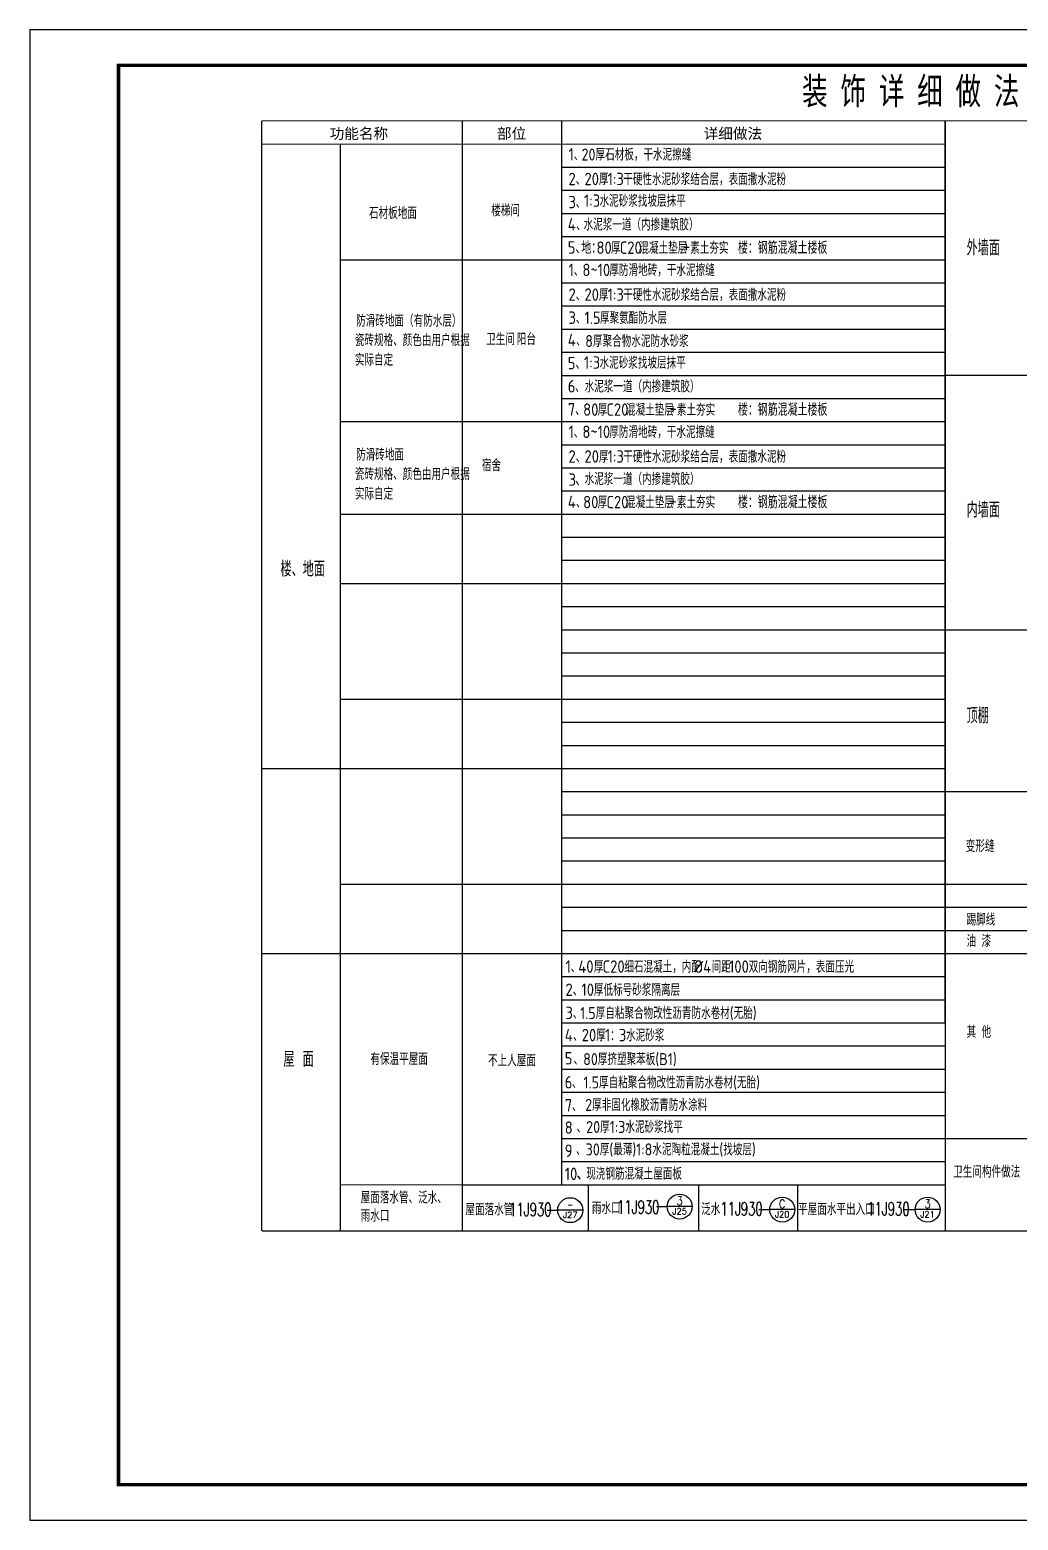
# Model space of a CAD drawing. Extents: x -695846 to 822170, y -413475 to 397179.
# Drawn here: x 593020 to 620884, y 26491 to 68491 of the extents above; entities that cross this region are included whole.
import ezdxf
from ezdxf.enums import TextEntityAlignment as Align

# ---------------------------------------------------------------- set-up
doc = ezdxf.new("R2010")
doc.units = 0
doc.header["$LTSCALE"] = 1000
doc.header["$MEASUREMENT"] = 0
for name, color, linetype in [('DIM_IDEN', 3, 'Continuous'), ('PUB_DIM', 3, 'Continuous'), ('PUB_TEXT', 7, 'Continuous'), ('T-图框-175', 175, 'Continuous')]:
    doc.layers.add(name, color=color, linetype=linetype)
doc.styles.add('-仿宋_GB2312', font='', dxfattribs={"width": 0.8})
doc.styles.add('_TCH_LABEL', font='COMPLEX', dxfattribs={"bigfont": 'GBCBIG'})
doc.styles.add('_TEL_DIM', font='SIMPLEX', dxfattribs={"width": 0.8, "height": 3.5, "bigfont": 'HZTXT'})
doc.styles.get("Standard").update_dxf_attribs({"font": 'gbenor.shx', "bigfont": 'gbcbig.shx'})
doc.styles.add('宋体', font='', dxfattribs={"width": 0.8})
doc.styles.get('-仿宋_GB2312').set_extended_font_data('SimSun')
doc.styles.get('宋体').set_extended_font_data('SimSun')

msp = doc.modelspace()

# ---------------------------------------------------------------- linework, layer by layer
for p, q in [((601770, 65277), (601770, 34641)), ((601770, 27491), (601770, 27473))]:
    msp.add_line(p, q)
at = {"linetype": 'Continuous'}
for p, q in [((608006, 40507), (618823, 40507)), ((608769, 34641), (608769, 35945)), ((611883, 34641), (611883, 35945)), ((614670, 34641), (614670, 35945))]:
    msp.add_line(p, q, dxfattribs=at)
at = {"linetype": 'Continuous', "const_width": 30}
for points in [[(599563, 65923), (638084, 65923)], [(599563, 65271), (618823, 65271)], [(618823, 58754), (638084, 58754)], [(618823, 47024), (638084, 47024)], [(601770, 35945), (618823, 35945)]]:
    msp.add_lwpolyline(points, dxfattribs=at)
msp.add_lwpolyline([(599563, 34641), (599563, 65923)])
at = {"linetype": 'Continuous'}
for points in [[(605208, 65923), (605208, 34641)], [(608006, 65923), (608006, 35945)], [(618823, 40507), (618823, 65923)], [(618823, 65923), (618823, 34641)], [(608006, 64620), (618823, 64620)], [(608006, 63968), (618823, 63968)], [(608006, 63316), (618823, 63316)], [(608006, 62664), (618823, 62664)], [(601770, 62013), (618823, 62013)], [(608006, 61361), (618823, 61361)], [(608006, 60709), (618823, 60709)], [(608006, 60058), (618823, 60058)], [(608006, 59406), (618823, 59406)], [(608006, 58754), (618823, 58754)], [(608006, 58103), (618823, 58103)], [(601770, 57451), (618823, 57451)], [(608006, 56799), (618823, 56799)], [(608006, 56147), (618823, 56147)], [(608006, 55496), (618823, 55496)], [(601770, 54844), (618823, 54844)], [(608006, 54192), (618823, 54192)], [(608006, 53541), (618823, 53541)], [(601770, 52889), (618823, 52889)], [(608006, 52237), (618823, 52237)], [(608006, 51586), (618823, 51586)], [(618823, 51586), (638084, 51586)], [(608006, 50934), (618823, 50934)], [(608006, 50282), (618823, 50282)], [(601770, 49630), (618823, 49630)], [(608006, 48979), (618823, 48979)], [(608006, 48327), (618823, 48327)], [(599563, 47675), (618823, 47675)], [(608006, 47024), (618823, 47024)], [(618823, 47024), (638084, 47024)], [(618823, 47024), (638084, 47024)], [(608006, 46372), (618823, 46372)], [(608006, 45720), (618823, 45720)], [(608006, 45069), (618823, 45069)], [(601770, 44417), (618823, 44417)], [(618823, 44417), (638084, 44417)], [(618823, 44417), (638084, 44417)], [(608006, 43765), (618823, 43765)], [(618823, 43765), (638084, 43765)], [(618823, 43765), (638084, 43765)], [(608006, 43113), (618823, 43113)], [(608006, 43113), (618823, 43113)], [(618823, 43113), (638084, 43113)], [(618823, 43113), (638084, 43113)], [(618823, 43113), (638084, 43113)], [(618823, 43113), (618823, 41810)], [(599563, 42462), (618823, 42462)], [(608006, 42462), (618823, 42462)], [(618823, 42462), (638084, 42462)], [(608006, 41810), (618823, 41810)], [(608006, 41810), (618823, 41810)], [(608006, 41158), (618823, 41158)], [(608006, 41158), (618823, 41158)], [(608006, 40507), (618823, 40507)], [(608006, 39855), (618823, 39855)], [(608006, 39855), (618823, 39855)], [(608006, 39203), (618823, 39203)], [(608006, 39203), (618823, 39203)], [(608006, 38552), (618823, 38552)], [(608006, 38552), (618823, 38552)], [(608006, 37900), (618823, 37900)], [(608006, 37248), (618823, 37248)], [(618823, 37248), (638084, 37248)], [(608006, 36596), (618823, 36596)], [(605208, 35945), (618823, 35945)], [(608006, 35945), (618823, 35945)], [(605208, 34641), (618823, 34641)], [(608006, 34641), (618823, 34641)], [(618823, 34641), (638084, 34641)]]:
    msp.add_lwpolyline(points, dxfattribs=at)
at = {"color": 4, "linetype": 'Continuous', "const_width": 30}
msp.add_lwpolyline([(599563, 34641), (618823, 34641)], dxfattribs=at)
at = {"layer": 'DIM_IDEN'}
for p, q in [((611692, 35329), (610988, 35329)), ((608607, 35228), (607903, 35228)), ((614583, 35244), (613879, 35244)), ((618681, 35244), (617977, 35244))]:
    msp.add_line(p, q, dxfattribs=at)
for centre in [(608255, 35228), (611340, 35329), (614231, 35244), (618329, 35244)]:
    msp.add_circle(centre, 352, dxfattribs=at)
at = {"layer": 'PUB_DIM'}
for p, q in [((610686, 35329, 819), (610988, 35329, 819)), ((607601, 35228, 819), (607903, 35228, 819)), ((613576, 35244, 819), (613879, 35244, 819)), ((617674, 35244, 819), (617977, 35244, 819))]:
    msp.add_line(p, q, dxfattribs=at)
at = {"layer": 'T-图框-175'}
msp.add_lwpolyline([(593020, 26491), (652420, 26491), (652420, 68491), (593020, 68491)], close=True, dxfattribs=at)
at = {"layer": 'T-图框-175', "const_width": 100}
msp.add_lwpolyline([(595520, 27491), (651420, 27491), (651420, 67491), (595520, 67491)], close=True, dxfattribs=at)

# ---------------------------------------------------------------- texts
at = {"layer": 'PUB_TEXT'}
for s, height, style, width, p in [('装 饰 详 细 做 法 表', 755.27, '-仿宋_GB2312', 0.7, (614793, 66389)), ('11J930', 375, '_TEL_DIM', 0.64, (606534, 35061)), ('11J930', 375, '_TEL_DIM', 0.64, (609577, 35128)), ('11J930', 375, '_TEL_DIM', 0.64, (612489, 35077)), ('11J930', 375, '_TEL_DIM', 0.64, (616630, 35077))]:
    msp.add_text(s, height=height, dxfattribs=dict(at, style=style, width=width)).set_placement(p)
at = {"layer": 'PUB_TEXT', "color": 0, "style": '宋体'}
for s, p in [('功能名称', (601473, 65417)), ('部位', (606190, 65417)), ('详细做法', (612017, 65417))]:
    msp.add_text(s, height=302.1, dxfattribs=at).set_placement(p)
at = {"layer": 'PUB_TEXT', "color": 0}
for s, height, p in [('1', 350, (608208, 64807)), ('20厚石材板，干水泥擦缝', 337.59, (608575, 64807)), ('、', 338, (608354, 64807)), ('2', 350, (608207, 64113)), ('20', 350, (608657, 64113)), ('厚', 338, (609065, 64113)), ('1:3', 350, (609311, 64113)), ('干硬性水泥砂浆结合层，表面撒水泥粉', 337.59, (609749, 64113)), ('、', 338, (608411, 64113)), ('1:3', 350, (608643, 63502)), ('水泥砂浆找坡层抹平', 337.6, (609081, 63502)), ('石材板地面', 337.6, (602582, 63159)), ('楼梯间', 337.6, (606028, 63231)), ('3', 350, (608207, 63461)), ('、', 338, (608411, 63461)), ('4', 350, (608186, 62834)), ('水泥浆一道（内掺建筑胶）', 337.59, (608632, 62834)), ('、', 338, (608419, 62834)), ('外墙面', 434, (619429, 62131)), ('5、', 350, (608186, 62182)), ('地：', 350, (608568, 62176)), ('80', 350, (608996, 62176)), ('厚', 338, (609405, 62176)), ('C20', 350, (609650, 62176)), ('混凝土垫层', 337.6, (610205, 62176)), ('+', 350, (611433, 62221)), ('素土夯实', 337.6, (611637, 62176)), ('楼：钢筋混凝土楼板', 350, (612984, 62176)), ('1', 350, (608208, 61549)), ('8~10', 350, (608599, 61549)), ('厚防滑地砖，干水泥擦缝', 337.59, (609358, 61549)), ('、', 338, (608354, 61549)), ('2', 350, (608207, 60854)), ('、', 338, (608411, 60854)), ('20', 350, (608657, 60854)), ('厚', 338, (609065, 60854)), ('1:3', 350, (609311, 60854)), ('干硬性水泥砂浆结合层，表面撒水泥粉', 337.59, (609749, 60854)), ('防滑砖地面（有防水层）', 337.59, (602219, 60122)), ('3', 350, (608207, 60203)), ('1.5', 350, (608657, 60203)), ('厚聚氨酯防水层', 337.6, (609094, 60203)), ('、', 338, (608411, 60203)), ('瓷砖规格、颜色由用户根据', 337.59, (602183, 59577)), ('卫生间', 337.6, (605886, 59604)), ('阳台', 337.6, (606749, 59604)), ('4', 350, (608186, 59575)), ('、', 338, (608419, 59575)), ('8厚聚合物水泥防水砂浆', 337.59, (608679, 59551)), ('实际自定', 337.6, (602183, 59023)), ('5、', 350, (608186, 58924)), ('1:3', 350, (608643, 58940)), ('水泥砂浆找坡层抹平', 337.6, (609081, 58940)), ('6', 350, (608186, 58272)), ('、水泥浆一道（内掺建筑胶）', 337.59, (608390, 58272)), ('、', 338, (608390, 58272)), ('7、', 350, (608186, 57620)), ('80', 350, (608620, 57614)), ('厚', 338, (609029, 57614)), ('C20', 350, (609274, 57614)), ('混凝土垫层', 337.6, (609828, 57614)), ('素土夯实', 337.6, (611261, 57614)), ('楼：钢筋混凝土楼板', 350, (612984, 57614)), ('+', 350, (611057, 57659)), ('1', 350, (608208, 56987)), ('8~10', 350, (608599, 56987)), ('厚防滑地砖，干水泥擦缝', 337.59, (609358, 56987)), ('防滑砖地面', 337.6, (602219, 56349)), ('、', 338, (608354, 56987)), ('宿舍', 337.6, (605763, 56048)), ('2', 350, (608207, 56293)), ('、', 338, (608411, 56293)), ('20', 350, (608657, 56293)), ('厚', 338, (609065, 56293)), ('1:3', 350, (609311, 56293)), ('干硬性水泥砂浆结合层，表面撒水泥粉', 337.59, (609749, 56293)), ('瓷砖规格、颜色由用户根据', 337.59, (602183, 55803)), ('3', 350, (608207, 55641)), ('、水泥浆一道（内掺建筑胶）', 337.59, (608390, 55665)), ('实际自定', 337.6, (602183, 55249)), ('、', 338, (608411, 55641)), ('4', 350, (608186, 55014)), ('、', 338, (608419, 55014)), ('80', 350, (608620, 55007)), ('厚', 338, (609029, 55007)), ('C20', 350, (609274, 55007)), ('混凝土垫层', 337.6, (609828, 55007)), ('+', 350, (611057, 55053)), ('素土夯实', 337.6, (611261, 55007)), ('楼：钢筋混凝土楼板', 350, (612984, 55007)), ('内墙面', 434, (619429, 54747)), ('楼、地面', 434, (600088, 53082)), ('顶棚', 434, (619429, 48949)), ('变形缝', 337.6, (619406, 45318)), ('踢脚线', 337.6, (619429, 43250)), ('油', 338, (619429, 42644)), ('漆', 338, (619850, 42644)), ('1', 350, (608123, 41917)), ('、', 338, (608269, 41917)), ('40', 350, (608484, 41917)), ('厚', 338, (608922, 41917)), ('C20', 350, (609167, 41917)), ('细石混凝土，内配', 337.6, (609780, 41917)), ('%%C4', 350, (611746, 41917)), ('间距', 337.6, (612242, 41917)), ('100', 350, (612733, 41917)), ('双向钢筋网片，表面压光', 337.59, (613287, 41917)), ('2', 350, (608122, 41266)), ('10', 350, (608572, 41266)), ('厚低标号砂浆隔离层', 337.6, (608922, 41266)), ('、', 338, (608327, 41266)), ('3', 350, (608122, 40614)), ('1.5厚自粘聚合物改性沥青防水卷材(无胎)', 337.59, (608535, 40614)), ('4', 350, (608101, 39987)), ('、', 338, (608327, 40614)), ('20', 350, (608580, 39987)), ('厚', 338, (608988, 39987)), ('1', 350, (609234, 39987)), ('3', 350, (609626, 39987)), ('水泥砂浆', 337.6, (609830, 39987)), ('其', 338, (619429, 40083)), ('他', 338, (619850, 40083)), ('、', 338, (608334, 39987)), ('：', 338, (609380, 39987)), ('屋', 434, (600169, 39265)), ('面', 434, (600710, 39265)), ('有保温平屋面', 337.6, (602621, 39320)), ('不上人屋面', 337.6, (605937, 39278)), ('5', 350, (608101, 39334)), ('、80厚挤塑聚苯板(B1)', 337.59, (608350, 39316)), ('6', 350, (608101, 38658)), ('、', 338, (608305, 38658)), ('1.5厚自粘聚合物改性沥青防水卷材(无胎)', 337.59, (608629, 38658)), ('7', 350, (608101, 38007)), ('2厚非固化橡胶沥青防水涂料', 337.59, (608677, 38025)), ('、', 338, (608305, 38007)), ('8', 350, (608101, 37380)), ('、20厚1:3水泥砂浆找平', 337.59, (608435, 37403)), ('9', 350, (608101, 36728)), ('、30厚(最薄)1:8水泥陶粒混凝土(找坡层) ', 337.59, (608420, 36771)), ('10、', 350, (608101, 36077)), ('、现浇钢筋混凝土屋面板 ', 337.59, (608435, 36086)), ('卫生间构件做法', 337.6, (619052, 36140)), ('屋面落水管、泛水、', 337.6, (602347, 35414)), ('屋面落水管', 337.6, (605300, 35078)), ('雨水口', 337.6, (608865, 35119)), ('泛水', 337.6, (611946, 35087)), ('平屋面水平出入口', 337.6, (614679, 35087)), ('雨水口', 337.6, (602347, 34904))]:
    msp.add_text(s, height=height, dxfattribs=at).set_placement(p)
at = {"layer": 'PUB_TEXT', "style": '_TCH_LABEL'}
for s, height, width, p, p2 in [('-', 245, 0.777778, (608173, 35267), (608337, 35267)), ('3', 243, 1.071429, (618242, 35283), (618416, 35283)), ('J21', 175.6, 1.113636, (618124, 35024), (618533, 35024))]:
    msp.add_text(s, height=height, dxfattribs=dict(at, width=width)).set_placement(p, p2, align=Align.FIT)
for s, height, p, p2 in [('J25', 175.6, (611135, 35109), (611545, 35109)), ('3', 245, (611259, 35368), (611422, 35368)), ('C', 243, (614144, 35283), (614318, 35283)), ('J27', 175.6, (608050, 35008), (608460, 35008)), ('J20', 175.6, (614026, 35024), (614435, 35024))]:
    msp.add_text(s, height=height, dxfattribs=at).set_placement(p, p2, align=Align.FIT)

doc.saveas('drawing.dxf')
